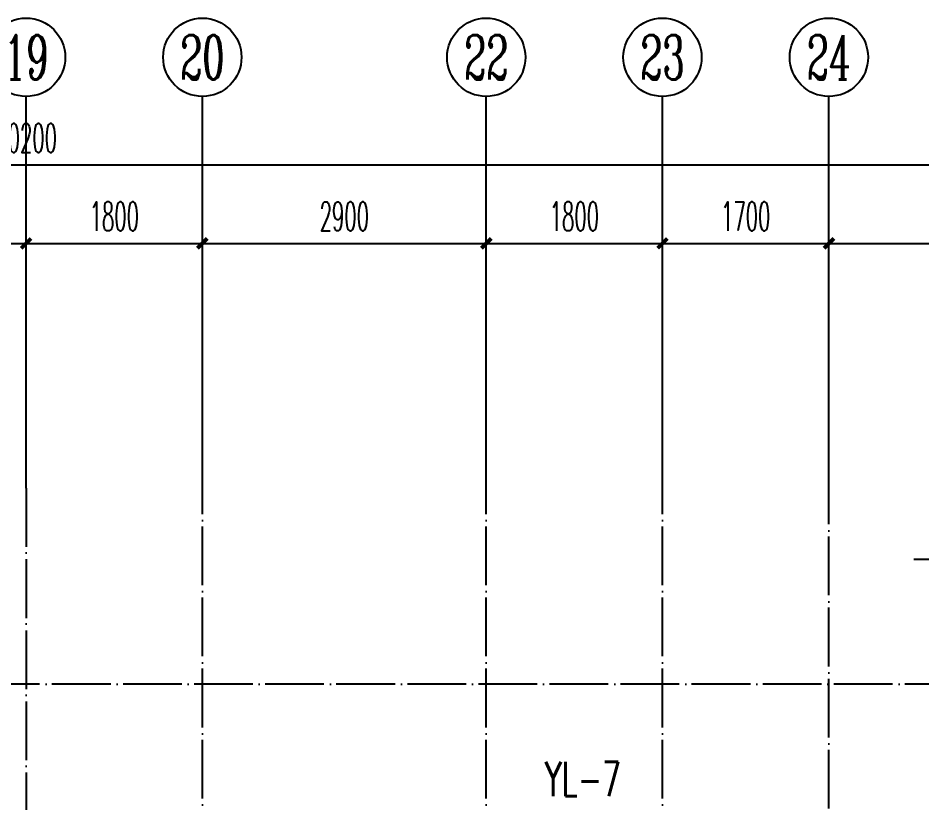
# Model space of a CAD drawing. Extents: x 27938 to 1507990, y 110129 to 923079.
# Drawn here: x 852835 to 862067, y 375160 to 383174 of the extents above; entities that cross this region are included whole.
import ezdxf
from ezdxf.enums import TextEntityAlignment as Align

# ---------------------------------------------------------------- set-up
doc = ezdxf.new("R2010")
doc.units = 0
doc.header["$LTSCALE"] = 1000
doc.header["$MEASUREMENT"] = 0
doc.linetypes.add('DOTE', pattern=[2.42, 2, -0.2, 0.02, -0.2])
for name, color, linetype in [('AXIS', 3, 'Continuous'), ('AXIS_TEXT', 7, 'Continuous'), ('DIM_给水', 3, 'Continuous'), ('DIM_雨水', 4, 'Continuous'), ('DOTE', 1, 'Continuous')]:
    doc.layers.add(name, color=color, linetype=linetype)
doc.styles.add('_TCH_AXIS', font='COMPLEX', dxfattribs={"bigfont": 'GBCBIG'})
doc.styles.add('_TCH_DIM_T3', font='SIMPLEX.shx', dxfattribs={"width": 0.494118, "bigfont": 'GBCBIG.shx'})
doc.styles.add('_TWT_SERIAL', font='SIMPLEX', dxfattribs={"width": 0.8, "height": 3.5, "bigfont": 'HZTXT'})
doc.styles.add('COMPLEX', font='COMPLEX')
doc.dimstyles.new('_TCH_ARCH&&100', dxfattribs={"dimtxt": 297.5, "dimasz": 100, "dimexe": 250, "dimexo": 300, "dimgap": 126.25, "dimtad": 1, "dimdec": 0, "dimzin": 0, "dimdsep": 46, "dimtxsty": '_TCH_DIM_T3', "dimblk": 'ARCHTICK', "dimcen": 0.09, "dimclrt": 4, "dimazin": 2, "dimtfac": 1, "dimtdec": 0, "dimtix": 1, "dimtmove": 2, "dimatfit": 3, "dimfxl": 100, "dimtolj": 1, "dimtzin": 0, "dimarcsym": 0})

# ---------------------------------------------------------------- blocks, each defined once
blk = doc.blocks.new('GDGDGDSDA')
at = {"layer": 'DOTE', "color": 0, "linetype": 'DOTE', "ltscale": 0.3}
for p, q in [((444334.8, 376108.3), (444334.8, 359558.3)), ((446134.8, 367858.3), (446134.8, 376108.3)), ((449034.8, 367858.3), (449034.8, 376108.3)), ((450834.8, 367858.3), (450834.8, 376108.3)), ((452534.8, 370658.3), (452534.8, 376108.3)), ((471334.8, 374108.3), (417334.8, 374108.3))]:
    blk.add_line(p, q, dxfattribs=at)
blk = doc.blocks.new('_ArchTick')
at = {"color": 0, "linetype": 'ByBlock', "const_width": 0.4}
blk.add_lwpolyline([(-0.5, -0.5), (0.5, 0.5)], dxfattribs=at)
blk = doc.blocks.new('*D1078')
at = {"layer": 'AXIS', "color": 0, "lineweight": -2}
for p, q in [((861116.6, 378673.7), (861116.6, 381123.7)), ((864016.6, 378673.7), (864016.6, 381123.7)), ((861116.6, 380873.7), (864016.6, 380873.7))]:
    blk.add_line(p, q, dxfattribs=at)
at = {"layer": 'Defpoints', "color": 0}
for p in [(864016.6, 380873.7), (861116.6, 378373.7), (864016.6, 378373.7)]:
    blk.add_point(p, dxfattribs=at)
at = {"layer": 'AXIS', "color": 0, "lineweight": -2, "xscale": 100, "yscale": 100, "zscale": 100, "rotation": 180}
blk.add_blockref('_ArchTick', (861116.6, 380873.7), dxfattribs=at)
at = {"layer": 'AXIS', "color": 0, "lineweight": -2, "xscale": 100, "yscale": 100, "zscale": 100}
blk.add_blockref('_ArchTick', (864016.6, 380873.7), dxfattribs=at)
at = {"layer": 'AXIS', "color": 4, "insert": (862566.6, 381148.7), "char_height": 297.5, "attachment_point": 5, "style": '_TCH_DIM_T3'}
blk.add_mtext('\\A1;2900', dxfattribs=at)
blk = doc.blocks.new('*D1079')
at = {"layer": 'AXIS', "color": 0, "lineweight": -2}
for p, q in [((859416.6, 378673.7), (859416.6, 381123.7)), ((861116.6, 378673.7), (861116.6, 381123.7)), ((859416.6, 380873.7), (861116.6, 380873.7))]:
    blk.add_line(p, q, dxfattribs=at)
at = {"layer": 'Defpoints', "color": 0}
for p in [(861116.6, 380873.7), (859416.6, 378373.7), (861116.6, 378373.7)]:
    blk.add_point(p, dxfattribs=at)
at = {"layer": 'AXIS', "color": 0, "lineweight": -2, "xscale": 100, "yscale": 100, "zscale": 100, "rotation": 180}
blk.add_blockref('_ArchTick', (859416.6, 380873.7), dxfattribs=at)
at = {"layer": 'AXIS', "color": 0, "lineweight": -2, "xscale": 100, "yscale": 100, "zscale": 100}
blk.add_blockref('_ArchTick', (861116.6, 380873.7), dxfattribs=at)
at = {"layer": 'AXIS', "color": 4, "insert": (860266.6, 381148.7), "char_height": 297.5, "attachment_point": 5, "style": '_TCH_DIM_T3'}
blk.add_mtext('\\A1;1700', dxfattribs=at)
blk = doc.blocks.new('*D1080')
at = {"layer": 'AXIS', "color": 0, "lineweight": -2}
for p, q in [((857616.6, 378673.7), (857616.6, 381123.7)), ((859416.6, 378673.7), (859416.6, 381123.7)), ((857616.6, 380873.7), (859416.6, 380873.7))]:
    blk.add_line(p, q, dxfattribs=at)
at = {"layer": 'Defpoints', "color": 0}
for p in [(859416.6, 380873.7), (857616.6, 378373.7), (859416.6, 378373.7)]:
    blk.add_point(p, dxfattribs=at)
at = {"layer": 'AXIS', "color": 0, "lineweight": -2, "xscale": 100, "yscale": 100, "zscale": 100, "rotation": 180}
blk.add_blockref('_ArchTick', (857616.6, 380873.7), dxfattribs=at)
at = {"layer": 'AXIS', "color": 0, "lineweight": -2, "xscale": 100, "yscale": 100, "zscale": 100}
blk.add_blockref('_ArchTick', (859416.6, 380873.7), dxfattribs=at)
at = {"layer": 'AXIS', "color": 4, "insert": (858516.6, 381148.7), "char_height": 297.5, "attachment_point": 5, "style": '_TCH_DIM_T3'}
blk.add_mtext('\\A1;1800', dxfattribs=at)
blk = doc.blocks.new('*D1081')
at = {"layer": 'AXIS', "color": 0, "lineweight": -2}
for p, q in [((854716.6, 378673.7), (854716.6, 381123.7)), ((857616.6, 378673.7), (857616.6, 381123.7)), ((854716.6, 380873.7), (857616.6, 380873.7))]:
    blk.add_line(p, q, dxfattribs=at)
at = {"layer": 'Defpoints', "color": 0}
for p in [(857616.6, 380873.7), (854716.6, 378373.7), (857616.6, 378373.7)]:
    blk.add_point(p, dxfattribs=at)
at = {"layer": 'AXIS', "color": 0, "lineweight": -2, "xscale": 100, "yscale": 100, "zscale": 100, "rotation": 180}
blk.add_blockref('_ArchTick', (854716.6, 380873.7), dxfattribs=at)
at = {"layer": 'AXIS', "color": 0, "lineweight": -2, "xscale": 100, "yscale": 100, "zscale": 100}
blk.add_blockref('_ArchTick', (857616.6, 380873.7), dxfattribs=at)
at = {"layer": 'AXIS', "color": 4, "insert": (856166.6, 381148.7), "char_height": 297.5, "attachment_point": 5, "style": '_TCH_DIM_T3'}
blk.add_mtext('\\A1;2900', dxfattribs=at)
blk = doc.blocks.new('*D1082')
at = {"layer": 'AXIS', "color": 0, "lineweight": -2}
for p, q in [((852916.6, 378673.7), (852916.6, 381123.7)), ((854716.6, 378673.7), (854716.6, 381123.7)), ((852916.6, 380873.7), (854716.6, 380873.7))]:
    blk.add_line(p, q, dxfattribs=at)
at = {"layer": 'Defpoints', "color": 0}
for p in [(854716.6, 380873.7), (852916.6, 378373.7), (854716.6, 378373.7)]:
    blk.add_point(p, dxfattribs=at)
at = {"layer": 'AXIS', "color": 0, "lineweight": -2, "xscale": 100, "yscale": 100, "zscale": 100, "rotation": 180}
blk.add_blockref('_ArchTick', (852916.6, 380873.7), dxfattribs=at)
at = {"layer": 'AXIS', "color": 0, "lineweight": -2, "xscale": 100, "yscale": 100, "zscale": 100}
blk.add_blockref('_ArchTick', (854716.6, 380873.7), dxfattribs=at)
at = {"layer": 'AXIS', "color": 4, "insert": (853816.6, 381148.7), "char_height": 297.5, "attachment_point": 5, "style": '_TCH_DIM_T3'}
blk.add_mtext('\\A1;1800', dxfattribs=at)
blk = doc.blocks.new('*D1094')
at = {"layer": 'AXIS', "color": 0, "lineweight": -2}
for p, q in [((851116.6, 378673.7), (851116.6, 381123.7)), ((852916.6, 378673.7), (852916.6, 381123.7)), ((851116.6, 380873.7), (852916.6, 380873.7))]:
    blk.add_line(p, q, dxfattribs=at)
at = {"layer": 'Defpoints', "color": 0}
for p in [(852916.6, 380873.7), (851116.6, 378373.7), (852916.6, 378373.7)]:
    blk.add_point(p, dxfattribs=at)
at = {"layer": 'AXIS', "color": 0, "lineweight": -2, "xscale": 100, "yscale": 100, "zscale": 100, "rotation": 180}
blk.add_blockref('_ArchTick', (851116.6, 380873.7), dxfattribs=at)
at = {"layer": 'AXIS', "color": 0, "lineweight": -2, "xscale": 100, "yscale": 100, "zscale": 100}
blk.add_blockref('_ArchTick', (852916.6, 380873.7), dxfattribs=at)
at = {"layer": 'AXIS', "color": 4, "insert": (852016.6, 381148.7), "char_height": 297.5, "attachment_point": 5, "style": '_TCH_DIM_T3'}
blk.add_mtext('\\A1;1800', dxfattribs=at)
blk = doc.blocks.new('*D1095')
at = {"layer": 'AXIS', "color": 0, "lineweight": -2}
for p, q in [((827816.6, 378673.7), (827816.6, 381923.7)), ((878016.6, 378673.7), (878016.6, 381923.7)), ((827816.6, 381673.7), (878016.6, 381673.7))]:
    blk.add_line(p, q, dxfattribs=at)
at = {"layer": 'Defpoints', "color": 0}
for p in [(878016.6, 381673.7), (827816.6, 378373.7), (878016.6, 378373.7)]:
    blk.add_point(p, dxfattribs=at)
at = {"layer": 'AXIS', "color": 0, "lineweight": -2, "xscale": 100, "yscale": 100, "zscale": 100, "rotation": 180}
blk.add_blockref('_ArchTick', (827816.6, 381673.7), dxfattribs=at)
at = {"layer": 'AXIS', "color": 0, "lineweight": -2, "xscale": 100, "yscale": 100, "zscale": 100}
blk.add_blockref('_ArchTick', (878016.6, 381673.7), dxfattribs=at)
at = {"layer": 'AXIS', "color": 4, "insert": (852916.6, 381948.7), "char_height": 297.5, "attachment_point": 5, "style": '_TCH_DIM_T3'}
blk.add_mtext('\\A1;50200', dxfattribs=at)
blk = doc.blocks.new('_AXISO')
at = {"color": 0}
blk.add_circle((0, 0), 0.5, dxfattribs=at)
at = {"layer": 'AXIS_TEXT', "color": 0, "style": 'COMPLEX', "width": 1.041667}
blk.add_attdef('A', text='', height=0.56, dxfattribs=at).set_placement((-0.25, -0.28), (0.25, -0.28), align=Align.FIT)

msp = doc.modelspace()

# ---------------------------------------------------------------- linework, layer by layer
at = {"layer": 'AXIS', "color": 8}
for p, q in [((852916.6, 378373.7), (852916.6, 382373.7)), ((854716.6, 378373.7), (854716.6, 382373.7)), ((857616.6, 378373.7), (857616.6, 382373.7)), ((859416.6, 378373.7), (859416.6, 382373.7)), ((861116.6, 378373.7), (861116.6, 382373.7))]:
    msp.add_line(p, q, dxfattribs=at)
at = {"layer": 'DIM_给水'}
msp.add_line((863466.6, 377647.1), (861983.3, 377647.1), dxfattribs=at)

# ---------------------------------------------------------------- block references
at = {"layer": 'AXIS', "color": 8}
ref = msp.add_blockref('_AXISO', (852916.6, 382773.7), dxfattribs=dict(at, xscale=800, yscale=800, zscale=800))
ref.add_attrib('A', '19', dxfattribs={"layer": 'AXIS_TEXT', "color": 8, "ltscale": 0.5, "height": 452.55, "style": '_TCH_AXIS', "width": 0.724138}).set_placement((852690.3, 382547.5), (853142.9, 382547.5), align=Align.FIT)
ref = msp.add_blockref('_AXISO', (854716.6, 382773.7), dxfattribs=dict(at, xscale=800, yscale=800, zscale=800))
ref.add_attrib('A', '20', dxfattribs={"layer": 'AXIS_TEXT', "color": 8, "ltscale": 0.5, "height": 452.55, "style": '_TCH_AXIS', "width": 0.617647}).set_placement((854490.3, 382547.5), (854942.9, 382547.5), align=Align.FIT)
ref = msp.add_blockref('_AXISO', (857616.6, 382773.7), dxfattribs=dict(at, xscale=800, yscale=800, zscale=800))
ref.add_attrib('A', '22', dxfattribs={"layer": 'AXIS_TEXT', "color": 8, "ltscale": 0.5, "height": 452.55, "style": '_TCH_AXIS', "width": 0.617647}).set_placement((857390.3, 382547.5), (857842.9, 382547.5), align=Align.FIT)
ref = msp.add_blockref('_AXISO', (859416.6, 382773.7), dxfattribs=dict(at, xscale=800, yscale=800, zscale=800))
ref.add_attrib('A', '23', dxfattribs={"layer": 'AXIS_TEXT', "color": 8, "ltscale": 0.5, "height": 452.55, "style": '_TCH_AXIS', "width": 0.617647}).set_placement((859190.3, 382547.5), (859642.9, 382547.5), align=Align.FIT)
ref = msp.add_blockref('_AXISO', (861116.6, 382773.7), dxfattribs=dict(at, xscale=800, yscale=800, zscale=800))
ref.add_attrib('A', '24', dxfattribs={"layer": 'AXIS_TEXT', "color": 8, "ltscale": 0.5, "height": 452.55, "style": '_TCH_AXIS', "width": 0.583333}).set_placement((860890.3, 382547.5), (861342.9, 382547.5), align=Align.FIT)
at = {"layer": 'DOTE', "color": 169}
msp.add_blockref('GDGDGDSDA', (408581.8, 2265.4), dxfattribs=at)

# ---------------------------------------------------------------- texts
at = {"layer": 'DIM_雨水', "color": 7, "style": '_TWT_SERIAL', "width": 0.64}
msp.add_text('YL-7', height=350, dxfattribs=at).set_placement((858214.7, 375229.9))

# ---------------------------------------------------------------- dimensions: what is measured, and where the dimension line sits
at = {"layer": 'AXIS', "color": 8}
for p1, p2, distance, picture, middle in [((827816.6, 378373.7), (878016.6, 378373.7), 3300, '*D1095', (852916.6, 381948.7)), ((851116.6, 378373.7), (852916.6, 378373.7), 2500, '*D1094', (852016.6, 381148.7)), ((852916.6, 378373.7), (854716.6, 378373.7), 2500, '*D1082', (853816.6, 381148.7)), ((854716.6, 378373.7), (857616.6, 378373.7), 2500, '*D1081', (856166.6, 381148.7)), ((857616.6, 378373.7), (859416.6, 378373.7), 2500, '*D1080', (858516.6, 381148.7)), ((859416.6, 378373.7), (861116.6, 378373.7), 2500, '*D1079', (860266.6, 381148.7)), ((861116.6, 378373.7), (864016.6, 378373.7), 2500, '*D1078', (862566.6, 381148.7))]:
    dim = msp.add_aligned_dim(p1=p1, p2=p2, distance=distance, dimstyle='_TCH_ARCH&&100', dxfattribs=at)
    dim.commit()
    dim.dimension.update_dxf_attribs({"geometry": picture, "text_midpoint": middle})

doc.saveas('drawing.dxf')
